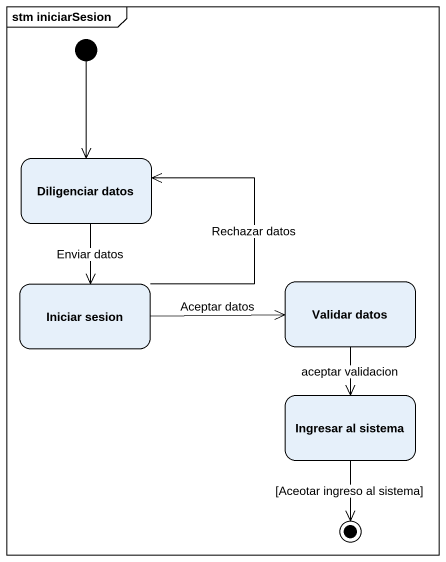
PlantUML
@startuml
mainframe stm iniciarSesion
hide empty description
state "Diligenciar datos" as Diligenciar_datos
state "Iniciar sesion" as Iniciar_sesion
state "Validar datos" as Validar_datos
state "Ingresar al sistema" as Ingresar_al_sistema
[*] --> Diligenciar_datos
Diligenciar_datos --> Iniciar_sesion : Enviar datos
Iniciar_sesion -up-> Diligenciar_datos : Rechazar datos
Iniciar_sesion -right-> Validar_datos : Aceptar datos
Validar_datos --> Ingresar_al_sistema : aceptar validacion
Ingresar_al_sistema --> [*] : [Aceotar ingreso al sistema]
@enduml
